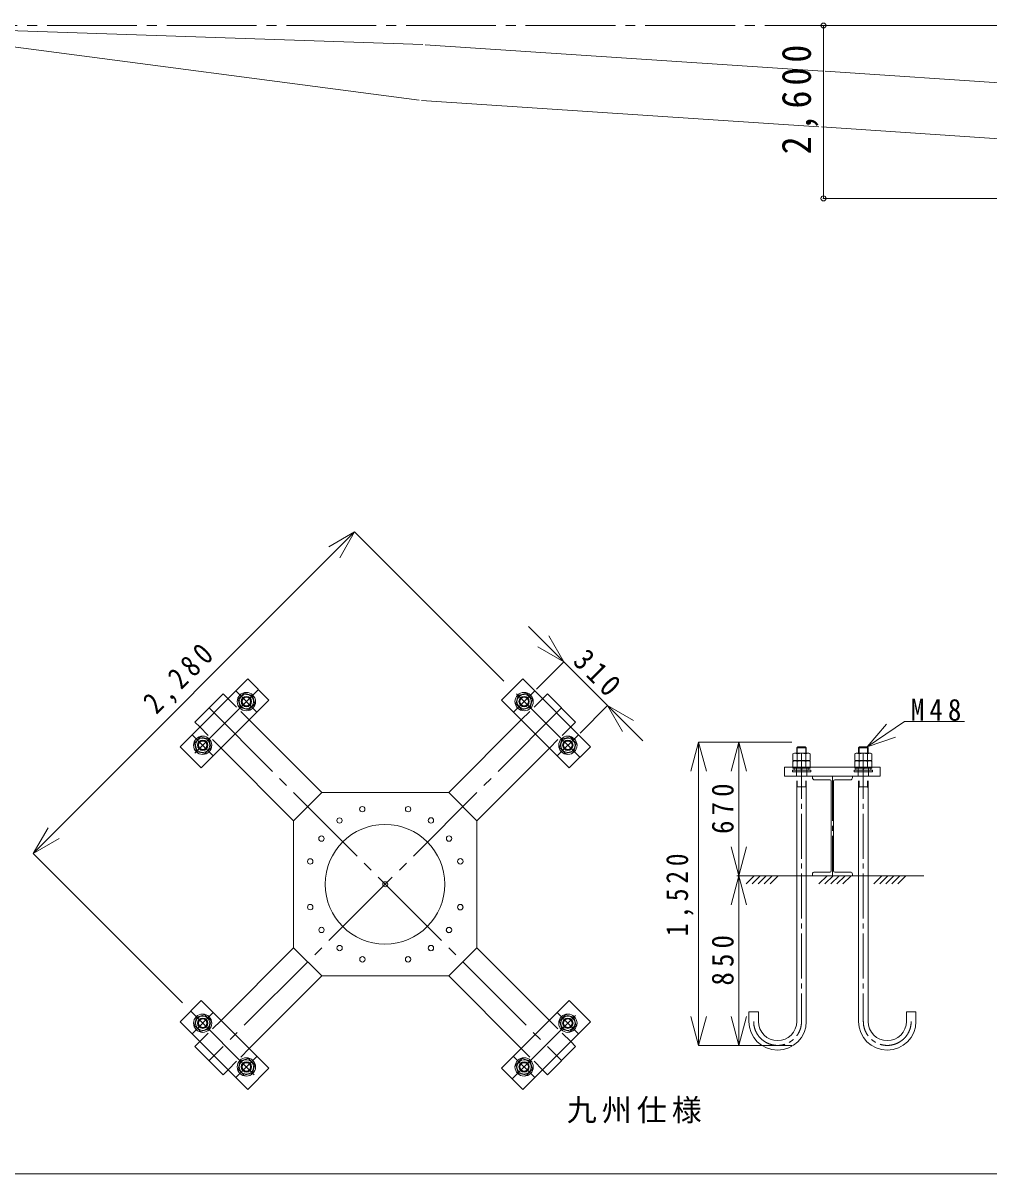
# Model space of a CAD drawing. Units: millimetres at full size, sheet at 1:150, with parts at other scales. Extents: x -30700 to 29919, y -306531 to 293469.
# Drawn here: x -23203 to -8669, y -21667 to -4359 of the extents above; entities that cross this region are included whole.
import ezdxf

# ---------------------------------------------------------------- set-up
doc = ezdxf.new("R2010")
doc.units = ezdxf.units.MM
doc.header["$LTSCALE"] = 150
doc.header["$PDMODE"] = 32
doc.header["$PDSIZE"] = 75
doc.linetypes.add('CHAIN2', pattern=[12, 9, -1, 1, -1])
doc.linetypes.add('DASHED1', pattern=[1.8, 1.2, -0.6])
for name, color, linetype, lineweight in [('0-0', 7, 'Continuous', 9), ('0-2', 7, 'Continuous', 9), ('0-5', 7, 'Continuous', 9), ('1-1', 7, 'Continuous', 9), ('1-2', 4, 'Continuous', 9), ('2-0', 7, 'Continuous', 9), ('2-1', 7, 'Continuous', 9)]:
    doc.layers.add(name, color=color, linetype=linetype, lineweight=lineweight)
doc.styles.add('ＭＳ ゴシック', font='')
doc.styles.get('ＭＳ ゴシック').set_extended_font_data('MS Gothic')

# ---------------------------------------------------------------- blocks, each defined once
blk = doc.blocks.new('M48-1')
at = {"layer": '0-5'}
blk.add_lwpolyline([(-405.9, 703.1), (-811.9, 0), (-405.9, -703.1), (405.9, -703.1), (811.9, 0), (405.9, 703.1)], close=True, dxfattribs=at)
for radius in [675, 450, 399.3]:
    blk.add_circle((0, 0), radius, dxfattribs=at)
blk = doc.blocks.new('48-2')
at = {"layer": '0-5'}
blk.add_circle((0, 0), 862, dxfattribs=at)
blk = doc.blocks.new('ベース側面')
at = {"layer": '0-0'}
for p, q in [((-600, 1446), (-600, 1500)), ((-72, 1386), (-540, 1386)), ((72, 1386), (540, 1386)), ((600, 1446), (600, 1500)), ((-36, -1350), (-36, 1350)), ((36, -1350), (36, 1350)), ((-600, -1446), (-600, -1500)), ((600, -1500), (-600, -1500)), ((-72, -1386), (-540, -1386)), ((72, -1386), (540, -1386)), ((600, -1446), (600, -1500))]:
    blk.add_line(p, q, dxfattribs=at)
at = {"layer": '0-0', "color": 4, "linetype": 'CHAIN2'}
blk.add_line((0, 1500), (0, -1500), dxfattribs=at)
at = {"layer": '0-0'}
for centre, radius, start, end in [((-540, 1446), 60, 180, 270), ((-72, 1350), 36, 0, 90), ((72, 1350), 36, 90, 180), ((540, 1446), 60, 270, 0), ((-72, -1350), 36, 270, 0), ((72, -1350), 36, 180, 270), ((-540, -1446), 60, 90, 180), ((540, -1446), 60, 0, 90)]:
    blk.add_arc(centre, radius, start, end, dxfattribs=at)
at = {"layer": '0-2'}
blk.add_line((-600, 1500), (600, 1500), dxfattribs=at)
blk = doc.blocks.new('M48-2(1)')
at = {"layer": '0-5'}
for p, q in [((-720, 4362), (-720, 2475)), ((-639, 3374), (-720, 3524)), ((639, 3374), (720, 3524)), ((720, 4362), (720, 2475)), ((-720, 3374), (720, 3374)), ((-639, 3374), (-639, 2475)), ((639, 3374), (639, 2475)), ((-720, -1710), (-720, -2476)), ((-639, -1710), (-639, -2557)), ((639, -1710), (639, -2557)), ((720, -1710), (720, -2476)), ((720, -2476), (-720, -2476)), ((-720, -2476), (-570, -2626)), ((570, -2626), (-570, -2626)), ((720, -2476), (570, -2626))]:
    blk.add_line(p, q, dxfattribs=at)
blk = doc.blocks.new('48-1')
at = {"layer": '0-5'}
for p, q in [((-862.5, 75), (862.5, 75)), ((862.5, 75), (862.5, -75))]:
    blk.add_line(p, q, dxfattribs=at)
blk.add_lwpolyline([(-862.5, 75), (-862.5, -75), (862.5, -75)], dxfattribs=at)
blk = doc.blocks.new('2')
at = {"layer": '0-5'}
for p, q in [((602.3, 84.4), (-602.3, 84.4)), ((-50.7, 84.4), (-5.5, -84.4)), ((5.5, 84.4), (50.7, -84.4)), ((602.3, -84.4), (602.3, 84.4))]:
    blk.add_line(p, q, dxfattribs=at)
blk.add_lwpolyline([(-602.3, 84.4), (-602.3, -84.4), (602.3, -84.4)], dxfattribs=at)
blk = doc.blocks.new('M48-2')
at = {"layer": '0-5'}
for p, q in [((-675, 407.8), (-811.9, 328.7)), ((-811.9, 328.7), (-811.9, -304.7)), ((-675, 407.8), (675, 407.8)), ((-405.9, 328.7), (-405.9, -304.7)), ((405.9, 328.7), (405.9, -304.7)), ((675, 407.8), (811.9, 328.7)), ((811.9, 328.7), (811.9, -304.7)), ((-811.9, -304.7), (811.9, -304.7))]:
    blk.add_line(p, q, dxfattribs=at)
for centre, radius, start, end in [((-608.9, 32.1), 359.4, 55.616, 124.384), ((0, -951.9), 1343.5, 72.412, 107.588), ((608.9, 32.1), 359.4, 55.616, 124.384)]:
    blk.add_arc(centre, radius, start, end, dxfattribs=at)
blk = doc.blocks.new('M48')
at = {"layer": '0-0', "color": 4, "linetype": 'CHAIN2'}
blk.add_line((1231.4, 8253.9), (1231.4, 207.9), dxfattribs=at)
at = {"layer": '0-2'}
for p, q in [((1087.4, 7066.4), (1087.4, 207.9)), ((1375.4, 7066.4), (1375.4, 207.9)), ((-64.6, 207.9), (-64.6, 495.9))]:
    blk.add_line(p, q, dxfattribs=at)
blk.add_lwpolyline([(-352.6, 207.9), (-352.6, 495.9), (-64.6, 495.9)], dxfattribs=at)
for radius in [864, 576]:
    blk.add_arc((511.4, 207.9), radius, 180, 0, dxfattribs=at)
at = {"layer": '0-2', "color": 4, "linetype": 'CHAIN2'}
blk.add_arc((511.4, 207.9), 720, 180, 0, dxfattribs=at)
at = {"layer": '0-2', "xscale": 0.2, "yscale": 0.2, "rotation": 180}
blk.add_blockref('M48-2(1)', (1231.4, 7938.8), dxfattribs=at)
at = {"layer": '0-2'}
for name, p, xscale, yscale in [('M48-2', (1231.4, 8150.4), 0.32, 0.32), ('M48-2', (1231.4, 7922.4), 0.32, 0.32), ('48-1', (1231.4, 7737.9), 0.32, 0.32), ('2', (1231.4, 7793.4), 0.373312, 0.373312)]:
    blk.add_blockref(name, p, dxfattribs=dict(at, xscale=xscale, yscale=yscale))

msp = doc.modelspace()

# ---------------------------------------------------------------- linework, layer by layer
at = {"layer": '0-0'}
msp.add_line((-30700.2, -21666.9), (29918.9, -21666.9), dxfattribs=at)
at = {"layer": '1-1', "color": 4, "linetype": 'CHAIN2'}
msp.add_line((-30040.5, -4396.6), (17961.5, -4396.6), dxfattribs=at)
at = {"layer": '1-1'}
for p, q in [((-17188.4, -4683.3), (-24178.7, -4445.3)), ((-24203.9, -4602.9), (-17243.9, -5518.8)), ((-17150.4, -4685.2), (-11171.6, -5082.3)), ((-5175.8, -5480.6), (-11133.7, -5084.8)), ((-17206.1, -5522.5), (-11227.2, -5919.6)), ((-5231.4, -6317.8), (-11189.3, -5922.1))]:
    msp.add_line(p, q, dxfattribs=at)
at = {"layer": '1-2'}
for p, q in [((-11160.1, -6996.5), (-11160.1, -4396.6)), ((-7654.2, -4396.6), (-11160.1, -4396.6)), ((-7654.2, -6996.5), (-11160.1, -6996.5))]:
    msp.add_line(p, q, dxfattribs=at)
for p in [(-11160.1, -4396.6), (-11160.1, -6996.5)]:
    msp.add_point(p, dxfattribs=at)
at = {"layer": '2-0'}
for p, q in [((-19821.1, -14223.3), (-20839.4, -15241.6)), ((-19821.1, -14223.3), (-19503, -14541.5)), ((-15684.6, -14223.3), (-16002.8, -14541.5)), ((-14666.3, -15241.6), (-15684.6, -14223.3)), ((-20616.6, -14870.3), (-20192.4, -14446.1)), ((-20192.4, -14446.1), (-20118.1, -14520.3)), ((-15313.3, -14446.1), (-15387.6, -14520.3)), ((-15313.3, -14446.1), (-14889.1, -14870.3)), ((-16002.8, -14541.5), (-14984.5, -15559.8)), ((-20616.6, -14870.3), (-20542.4, -14944.6)), ((-19799.9, -14838.5), (-18712.4, -15926.1)), ((-15705.8, -14838.5), (-16793.3, -15926.1)), ((-14889.1, -14870.3), (-14963.3, -14944.6)), ((-20224.2, -15262.8), (-19136.6, -16350.3)), ((-15281.5, -15262.8), (-16369.1, -16350.3)), ((-14666.3, -15241.6), (-14984.5, -15559.8)), ((-11744.9, -15548.5), (-10304.9, -15548.5)), ((-11744.9, -15548.5), (-11744.9, -15683.5)), ((-10304.9, -15548.5), (-10304.9, -15683.5)), ((-11744.9, -15683.5), (-10304.9, -15683.5)), ((-19131.8, -16355.2), (-18707.5, -15930.9)), ((-19131.8, -16355.2), (-18707.5, -15930.9)), ((-19131.8, -16355.2), (-18707.5, -15930.9)), ((-16798.2, -15930.9), (-18707.5, -15930.9)), ((-19131.8, -18264.5), (-19131.8, -16355.2)), ((-9647.5, -17183.5), (-12461.4, -17183.5)), ((-12433.1, -17183.5), (-11948.6, -17183.5)), ((-12200.4, -17183.5), (-12322.2, -17305.3)), ((-12110.4, -17183.5), (-12232.2, -17305.3)), ((-12020.4, -17183.5), (-12142.2, -17305.3)), ((-11930.4, -17183.5), (-12052.2, -17305.3)), ((-11840.4, -17183.5), (-11962.2, -17305.3)), ((-11105.4, -17183.5), (-11227.2, -17305.3)), ((-11015.4, -17183.5), (-11137.2, -17305.3)), ((-10925.4, -17183.5), (-11047.2, -17305.3)), ((-10835.4, -17183.5), (-10957.2, -17305.3)), ((-10745.4, -17183.5), (-10867.2, -17305.3)), ((-9800.3, -17183.5), (-10432, -17183.5)), ((-10281.1, -17183.5), (-10402.9, -17305.3)), ((-10191.1, -17183.5), (-10312.9, -17305.3)), ((-10101.1, -17183.5), (-10222.9, -17305.3)), ((-10011.1, -17183.5), (-10132.9, -17305.3)), ((-9921.1, -17183.5), (-10042.9, -17305.3)), ((-20224.2, -19356.9), (-19136.6, -18269.4)), ((-19131.8, -18264.5), (-18707.5, -18688.8)), ((-16798.2, -18688.8), (-16373.9, -18264.5)), ((-15281.5, -19356.9), (-16369.1, -18269.4)), ((-19799.9, -19781.2), (-18712.4, -18693.6)), ((-15705.8, -19781.2), (-16793.3, -18693.6)), ((-20839.4, -19378.1), (-20521.2, -19059.9)), ((-19503, -20078.2), (-20521.2, -19059.9)), ((-14984.5, -19059.9), (-16002.8, -20078.2)), ((-14666.3, -19378.1), (-14984.5, -19059.9)), ((-20839.4, -19378.1), (-19821.1, -20396.4)), ((-15684.6, -20396.4), (-14666.3, -19378.1)), ((-20616.6, -19749.4), (-20542.4, -19675.1)), ((-14889.1, -19749.4), (-14963.3, -19675.1)), ((-20192.4, -20173.6), (-20616.6, -19749.4)), ((-14889.1, -19749.4), (-15313.3, -20173.6)), ((-20192.4, -20173.6), (-20118.1, -20099.4)), ((-19821.1, -20396.4), (-19503, -20078.2)), ((-15684.6, -20396.4), (-16002.8, -20078.2)), ((-15313.3, -20173.6), (-15387.6, -20099.4))]:
    msp.add_line(p, q, dxfattribs=at)
at = {"layer": '2-0', "color": 4, "linetype": 'CHAIN2'}
for p, q in [((-19662, -14382.4), (-20680.3, -15400.7)), ((-20001.5, -14403.6), (-19683.3, -14721.8)), ((-14825.4, -15400.7), (-15843.7, -14382.4)), ((-15504.3, -14403.6), (-15822.5, -14721.8)), ((-15101.2, -14658.2), (-20404.5, -19961.5)), ((-20404.5, -14658.2), (-15101.2, -19961.5)), ((-20659.1, -15061.3), (-20340.9, -15379.5)), ((-14846.7, -15061.3), (-15164.9, -15379.5)), ((-20680.3, -19219), (-19662, -20237.3)), ((-20659.1, -19558.5), (-20340.9, -19240.3)), ((-15843.7, -20237.3), (-14825.4, -19219)), ((-14846.7, -19558.5), (-15164.9, -19240.3)), ((-20001.5, -20216.1), (-19683.3, -19897.9)), ((-15504.3, -20216.1), (-15822.5, -19897.9))]:
    msp.add_line(p, q, dxfattribs=at)
at = {"layer": '2-0', "linetype": 'DASHED1'}
for p, q in [((-20118.1, -14520.3), (-19799.9, -14838.5)), ((-15387.6, -14520.3), (-15705.8, -14838.5)), ((-20542.4, -14944.6), (-20224.2, -15262.8)), ((-14963.3, -14944.6), (-15281.5, -15262.8)), ((-11567.9, -15548.5), (-11567.9, -15683.5)), ((-11411.9, -15548.5), (-11411.9, -15683.5)), ((-10637.9, -15548.5), (-10637.9, -15683.5)), ((-10481.9, -15548.5), (-10481.9, -15683.5)), ((-20542.4, -19675.1), (-20224.2, -19356.9)), ((-14963.3, -19675.1), (-15281.5, -19356.9)), ((-20118.1, -20099.4), (-19799.9, -19781.2)), ((-15387.6, -20099.4), (-15705.8, -19781.2))]:
    msp.add_line(p, q, dxfattribs=at)
at = {"layer": '2-0'}
for points in [[(-20839.4, -15241.6), (-20521.2, -15559.8), (-19503, -14541.5)], [(-16798.2, -15930.9), (-16373.9, -16355.2), (-16373.9, -18264.5)], [(-19131.8, -18264.5), (-18707.5, -18688.8), (-16798.2, -18688.8), (-16373.9, -18264.5)]]:
    msp.add_lwpolyline(points, dxfattribs=at)
for centre, radius in [((-19842.4, -14562.7), 78), ((-15663.4, -14562.7), 78), ((-20500, -15220.4), 78), ((-15005.8, -15220.4), 78), ((-18098.4, -16181.2), 40.5), ((-17408.8, -16180.8), 40.5), ((-17408.8, -16180.8), 40.5), ((-17757.2, -17309.5), 900), ((-18441.6, -16351.3), 40.5), ((-17065.4, -16350.4), 40.5), ((-18713.2, -16623.6), 40.5), ((-16793.4, -16622.4), 40.5), ((-18882.4, -16967.2), 40.5), ((-16623.8, -16965.8), 40.5), ((-18881.9, -17653.9), 40.5), ((-18881.9, -17653.9), 40.5), ((-18881.9, -17653.9), 40.5), ((-18881.9, -17653.9), 40.5), ((-16624.2, -17655.4), 40.5), ((-16623.8, -17653.9), 40.5), ((-18712.3, -17997.3), 40.5), ((-18712.3, -17997.3), 40.5), ((-16794.3, -17998.6), 40.5), ((-16793.4, -17997.3), 40.5), ((-18440.3, -18269.3), 40.5), ((-18440.3, -18269.3), 40.5), ((-17066.6, -18270.2), 40.5), ((-17065.4, -18269.3), 40.5), ((-18096.9, -18438.9), 40.5), ((-18096.9, -18438.9), 40.5), ((-17410.2, -18439.4), 40.5), ((-17408.8, -18438.9), 40.5), ((-17408.8, -18438.9), 40.5), ((-20500, -19399.4), 78), ((-15005.8, -19399.4), 78), ((-19842.4, -20057), 78), ((-15663.4, -20057), 78)]:
    msp.add_circle(centre, radius, dxfattribs=at)
msp.add_point((-17752.9, -17309.9), dxfattribs=at)
at = {"layer": '2-1'}
for p, q in [((-23050.4, -16849), (-18213.7, -12012.4)), ((-18213.7, -12012.4), (-18603.5, -12237.4)), ((-18213.7, -12012.4), (-18438.7, -12402.1)), ((-18213.7, -12012.4), (-15967.7, -14258.4)), ((-15066.8, -13966.2), (-15597.1, -13435.8)), ((-15066.8, -13966.2), (-15291.8, -13576.5)), ((-15066.8, -13966.2), (-15456.5, -13741.2)), ((-15066.8, -13966.2), (-15479.3, -14378.7)), ((-15066.8, -13966.2), (-14409.2, -14623.8)), ((-14409.2, -14623.8), (-14821.7, -15036.3)), ((-14409.2, -14623.8), (-13878.8, -15154.1)), ((-14409.2, -14623.8), (-14019.5, -14848.8)), ((-14409.2, -14623.8), (-14184.2, -15013.5)), ((-9939.3, -14860.7), (-9036, -14860.7)), ((-13037.6, -15173.5), (-13154.1, -15608.2)), ((-13037.6, -19733.5), (-13037.6, -15173.5)), ((-13037.6, -15173.5), (-12921.2, -15608.2)), ((-13037.6, -15173.5), (-12433.1, -15173.5)), ((-12433.1, -15173.5), (-12549.6, -15608.2)), ((-12433.1, -17183.5), (-12433.1, -15173.5)), ((-12433.1, -15173.5), (-12316.7, -15608.2)), ((-12433.1, -15173.5), (-11633.8, -15173.5)), ((-10502.9, -15245.5), (-10078.3, -15096.6)), ((-23050.4, -16849), (-22825.4, -16459.3)), ((-23050.4, -16849), (-22660.6, -16624)), ((-12433.1, -17183.5), (-12549.6, -16748.8)), ((-12433.1, -17183.5), (-12316.7, -16748.8)), ((-23050.4, -16849), (-20804.3, -19095)), ((-12433.1, -17183.5), (-12549.6, -17618.2)), ((-12433.1, -19733.5), (-12433.1, -17183.5)), ((-12433.1, -17183.5), (-12316.7, -17618.2)), ((-12433.1, -17183.5), (-11633.8, -17183.5)), ((-13037.6, -19733.5), (-13154.1, -19298.8)), ((-13037.6, -19733.5), (-12921.2, -19298.8)), ((-12433.1, -19733.5), (-12549.6, -19298.8)), ((-12433.1, -19733.5), (-12316.7, -19298.8)), ((-13037.6, -19733.5), (-12433.1, -19733.5)), ((-12433.1, -19733.5), (-11633.8, -19733.5))]:
    msp.add_line(p, q, dxfattribs=at)
msp.add_lwpolyline([(-9939.3, -14860.7), (-10502.9, -15245.5), (-10209.6, -14904.2)], dxfattribs=at)

# ---------------------------------------------------------------- block references
at = {"layer": '2-0'}
for name, p, xscale, yscale, rotation in [('48-2', (-19842.4, -14562.7), -0.16, 0.16, 44.99998), ('M48-1', (-19842.4, -14562.7), -0.16, 0.16, 44.99998), ('48-2', (-15663.4, -14562.7), 0.16, 0.16, 315), ('M48-1', (-15663.4, -14562.7), 0.16, 0.16, 315), ('48-2', (-20500, -15220.4), 0.16, 0.16, 45), ('M48-1', (-20500, -15220.4), 0.16, 0.16, 45), ('48-2', (-15005.8, -15220.4), -0.16, 0.16, 314.99998), ('M48-1', (-15005.8, -15220.4), -0.16, 0.16, 314.99998), ('M48', (-9944.2, -19477.4), -0.5, 0.5, 359.99998), ('48-2', (-20500, -19399.4), -0.16, 0.16, 134.99998), ('48-2', (-15005.8, -19399.4), 0.16, 0.16, 225), ('M48-1', (-20500, -19399.4), -0.16, 0.16, 134.99998), ('M48-1', (-15005.8, -19399.4), 0.16, 0.16, 225), ('48-2', (-19842.4, -20057), 0.16, 0.16, 135), ('M48-1', (-19842.4, -20057), 0.16, 0.16, 135), ('48-2', (-15663.4, -20057), -0.16, 0.16, 224.99998), ('M48-1', (-15663.4, -20057), -0.16, 0.16, 224.99998)]:
    msp.add_blockref(name, p, dxfattribs=dict(at, xscale=xscale, yscale=yscale, rotation=rotation))
at = {"layer": '2-0', "xscale": 0.5, "yscale": 0.5}
for name, p in [('M48', (-12105.6, -19477.4)), ('ベース側面', (-11024.9, -16433.5))]:
    msp.add_blockref(name, p, dxfattribs=at)

# ---------------------------------------------------------------- texts
at = {"layer": '1-2', "color": 7, "insert": (-11235.1, -6334), "char_height": 439.9, "attachment_point": 7, "rotation": 90, "style": 'ＭＳ ゴシック'}
msp.add_mtext('\\T1.28;\\W0.9;2,600', dxfattribs=at)
at = {"layer": '2-1', "char_height": 329.9, "attachment_point": 7, "style": 'ＭＳ ゴシック'}
for s, insert, rotation in [('\\T1.38;\\W0.85;2,280', (-21135.9, -14828.4), 45), ('\\T1.38;\\W0.9;310', (-14950.1, -13976.8), 315), ('\\T1.38;\\W0.9;670', (-12508.1, -16553.5), 90), ('\\T1.38;\\W0.85;1,520', (-13112.6, -18091), 90), ('\\T1.38;\\W0.9;850', (-12508.1, -18833.5), 90)]:
    msp.add_mtext(s, dxfattribs=dict(at, insert=insert, rotation=rotation))
for s, insert in [('\\T1.38;\\W0.9;M48', (-9844.7, -14856.6)), ('\\T1.17;九州仕様', (-15021.4, -20906.6))]:
    msp.add_mtext(s, dxfattribs=dict(at, insert=insert))

doc.saveas('drawing.dxf')
